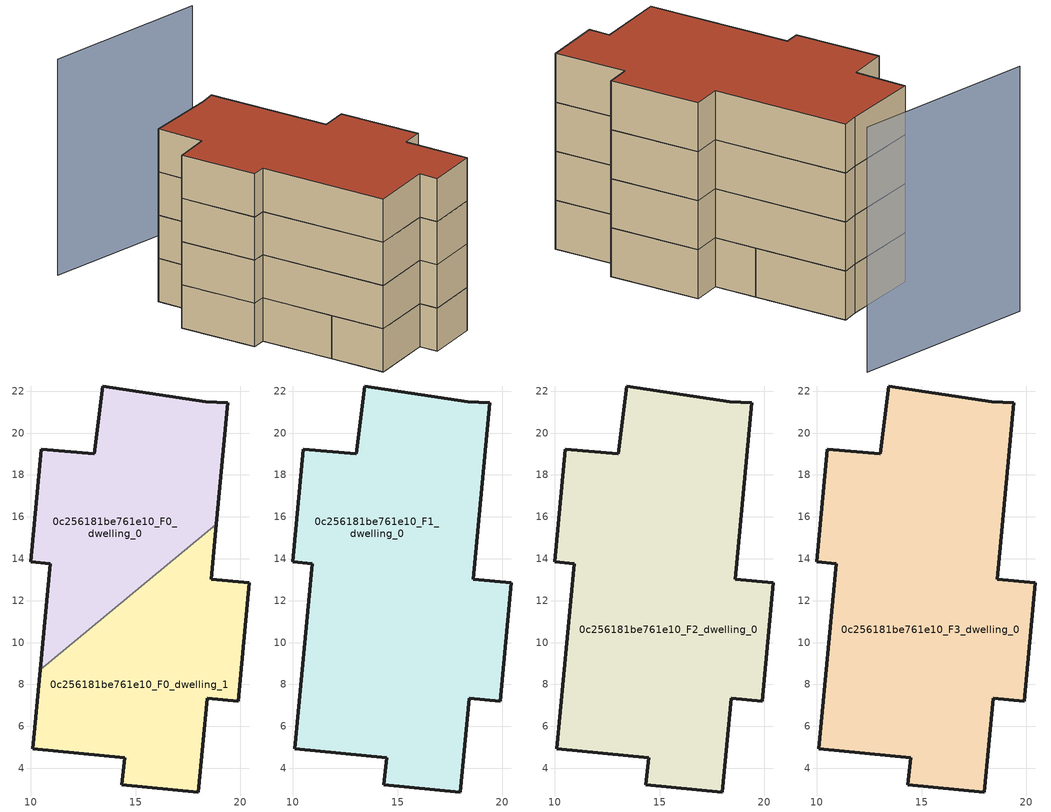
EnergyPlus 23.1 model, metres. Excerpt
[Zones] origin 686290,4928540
0c256181be761e10_F0_dwelling_0
 floor ground (EU_floor_Construction): 18.85,15.63 19.41,21.44 18.36,21.48 13.43,22.24 13.02,19 10.5,19.21 9.99,13.85 10.94,13.76 10.45,8.7 z0
 wall outside (EU_wall_Construction): 10.45,8.7 10.94,13.76 9.99,13.85 10.5,19.21 13.02,19 13.43,22.24 18.36,21.48 19.41,21.44 18.85,15.63 z0:3
 wall to 0c256181be761e10_F0_dwelling_1 (EU_wall_Construction): 18.85,15.63 10.45,8.7 z0:3
0c256181be761e10_F0_dwelling_1
 floor ground (EU_floor_Construction): 17.99,2.86 18.42,7.34 19.91,7.2 20.44,12.85 18.61,13.02 18.85,15.63 10.45,8.7 10.1,4.92 14.48,4.5 14.35,3.2 z0
 wall outside (EU_wall_Construction): 18.85,15.63 18.61,13.02 20.44,12.85 19.91,7.2 18.42,7.34 17.99,2.86 14.35,3.2 14.48,4.5 10.1,4.92 10.45,8.7 z0:3
0c256181be761e10_F1_dwelling_0
 floor to 0c256181be761e10_F0_dwelling_0 (EU_floor_Construction): 18.85,15.63 19.41,21.44 18.36,21.48 13.43,22.24 13.02,19 10.5,19.21 9.99,13.85 10.94,13.76 10.45,8.7 z3
 floor to 0c256181be761e10_F0_dwelling_1 (EU_floor_Construction): 17.99,2.86 18.42,7.34 19.91,7.2 20.44,12.85 18.61,13.02 18.85,15.63 10.45,8.7 10.1,4.92 14.48,4.5 14.35,3.2 z3
 wall outside (EU_wall_Construction): 19.91,7.2 18.42,7.34 17.99,2.86 14.35,3.2 14.48,4.5 10.1,4.92 10.94,13.76 9.99,13.85 10.5,19.21 13.02,19 13.43,22.24 18.36,21.48 19.41,21.44 18.61,13.02 20.44,12.85 19.91,7.2 z3:6
0c256181be761e10_F2_dwelling_0
 floor to 0c256181be761e10_F1_dwelling_0 (EU_floor_Construction): 17.99,2.86 18.42,7.34 19.91,7.2 20.44,12.85 18.61,13.02 19.41,21.44 18.36,21.48 13.43,22.24 13.02,19 10.5,19.21 9.99,13.85 10.94,13.76 10.1,4.92 14.48,4.5 14.35,3.2 z6
 wall outside (EU_wall_Construction): 19.91,7.2 18.42,7.34 17.99,2.86 14.35,3.2 14.48,4.5 10.1,4.92 10.94,13.76 9.99,13.85 10.5,19.21 13.02,19 13.43,22.24 18.36,21.48 19.41,21.44 18.61,13.02 20.44,12.85 19.91,7.2 z6:9
0c256181be761e10_F3_dwelling_0
 floor to 0c256181be761e10_F2_dwelling_0 (EU_floor_Construction): 17.99,2.86 18.42,7.34 19.91,7.2 20.44,12.85 18.61,13.02 19.41,21.44 18.36,21.48 13.43,22.24 13.02,19 10.5,19.21 9.99,13.85 10.94,13.76 10.1,4.92 14.48,4.5 14.35,3.2 z9
 wall outside (EU_wall_Construction): 19.91,7.2 18.42,7.34 17.99,2.86 14.35,3.2 14.48,4.5 10.1,4.92 10.94,13.76 9.99,13.85 10.5,19.21 13.02,19 13.43,22.24 18.36,21.48 19.41,21.44 18.61,13.02 20.44,12.85 19.91,7.2 z9:12
 roof outside (EU_roof_Construction): 19.41,21.44 18.61,13.02 20.44,12.85 19.91,7.2 18.42,7.34 17.99,2.86 14.35,3.2 14.48,4.5 10.1,4.92 10.94,13.76 9.99,13.85 10.5,19.21 13.02,19 13.43,22.24 18.36,21.48 z12
shading: 25.04,25.49 14.18,29.64 z0:15
[Building]
EU S2 Campaign: North Axis=0; Terrain=City; Solar Distribution=FullExterior
[Site:Location]
Bologna: Latitude=44.5; Longitude=11.25; Time Zone=1; Elevation=37
[SizingPeriod:WeatherFileDays]
AnnualSizingPeriod: Begin Month=1; Begin Day of Month=1; End Month=12; End Day of Month=31; Day of Week for Start Day=Monday; Use Weather File Daylight Saving Period=No; Use Weather File Rain and Snow Indicators=No
[MATERIAL]
EU_InternalMass_Material: Roughness=MediumRough; Thickness=0.1; Conductivity=1; Density=1800; Specific Heat=900; Thermal Absorptance=0.9; Solar Absorptance=0.7; Visible Absorptance=0.7
[MATERIAL:NOMASS] Roughness=MediumRough; Thermal Absorptance=0.9; Solar Absorptance=0.7; Visible Absorptance=0.7
Name | Thermal Resistance
EU_wall_NoMass | 0.937881
EU_roof_NoMass | 0.548572
EU_floor_NoMass | 0.71348
[CONSTRUCTION]
EU_wall_Construction: EU_wall_NoMass
EU_roof_Construction: EU_roof_NoMass
EU_floor_Construction: EU_floor_NoMass
EU_InternalMass_Construction: EU_InternalMass_Material
[ZONE] Type=1; Multiplier=1; Ceiling Height=autocalculate; Floor Area=autocalculate; Part of Total Floor Area=Yes
Name | Volume
0c256181be761e10_F0_dwelling_0 | 225.688
0c256181be761e10_F1_dwelling_0 | 451.354
0c256181be761e10_F2_dwelling_0; 0c256181be761e10_F3_dwelling_0 | 451.356
0c256181be761e10_F0_dwelling_1 | 225.667
[INTERNALMASS] Construction=EU_InternalMass_Construction
Name | Zone or ZoneList | Surface Area
0c256181be761e10_F0_dwelling_0_EU_InternalMass | 0c256181be761e10_F0_dwelling_0 | 75.2292
0c256181be761e10_F0_dwelling_1_EU_InternalMass | 0c256181be761e10_F0_dwelling_1 | 75.2225
0c256181be761e10_F1_dwelling_0_EU_InternalMass | 0c256181be761e10_F1_dwelling_0 | 150.453
0c256181be761e10_F2_dwelling_0_EU_InternalMass | 0c256181be761e10_F2_dwelling_0 | 150.453
0c256181be761e10_F3_dwelling_0_EU_InternalMass | 0c256181be761e10_F3_dwelling_0 | 150.453
[OTHEREQUIPMENT] Fuel Type=Electricity; Design Level Calculation Method=Watts/Area; Power per Zone Floor Area=1; Fraction Latent=0; Fraction Radiant=0; Fraction Lost=0; Carbon Dioxide Generation Rate=0; EndUse Subcategory=EU_Step8_InternalGains
Name | Zone or ZoneList or Space or SpaceList | Schedule
EU_Step8_InternalGain_0c256181be761e10_F0_dwelling_0_f000 | 0c256181be761e10_F0_dwelling_0 | EU_Step8_GainSchedule_0c256181be761e10_F0_dwelling_0_f000
EU_Step8_InternalGain_0c256181be761e10_F0_dwelling_1_f000 | 0c256181be761e10_F0_dwelling_1 | EU_Step8_GainSchedule_0c256181be761e10_F0_dwelling_1_f000
EU_Step8_InternalGain_0c256181be761e10_F1_dwelling_0_f000 | 0c256181be761e10_F1_dwelling_0 | EU_Step8_GainSchedule_0c256181be761e10_F1_dwelling_0_f000
EU_Step8_InternalGain_0c256181be761e10_F2_dwelling_0_f000 | 0c256181be761e10_F2_dwelling_0 | EU_Step8_GainSchedule_0c256181be761e10_F2_dwelling_0_f000
EU_Step8_InternalGain_0c256181be761e10_F3_dwelling_0_f000 | 0c256181be761e10_F3_dwelling_0 | EU_Step8_GainSchedule_0c256181be761e10_F3_dwelling_0_f000
[ZONEVENTILATION:DESIGNFLOWRATE] Schedule=EU_AlwaysOn; Design Flow Rate Calculation Method=AirChanges/Hour; Air Changes per Hour=0.687892; Ventilation Type=Natural; Fan Pressure Rise=0; Fan Total Efficiency=1; Constant Term Coefficient=1; Temperature Term Coefficient=0; Velocity Term Coefficient=0; Velocity Squared Term Coefficient=0; Minimum Indoor Temperature=-100; Maximum Indoor Temperature=100; Delta Temperature=-100; Minimum Outdoor Temperature=-100; Maximum Outdoor Temperature=100; Maximum Wind Speed=40
Name | Zone or ZoneList or Space or SpaceList
EU_ConstantAir_0c256181be761e10_F0_dwelling_0 | 0c256181be761e10_F0_dwelling_0
EU_ConstantAir_0c256181be761e10_F0_dwelling_1 | 0c256181be761e10_F0_dwelling_1
EU_ConstantAir_0c256181be761e10_F1_dwelling_0 | 0c256181be761e10_F1_dwelling_0
EU_ConstantAir_0c256181be761e10_F2_dwelling_0 | 0c256181be761e10_F2_dwelling_0
EU_ConstantAir_0c256181be761e10_F3_dwelling_0 | 0c256181be761e10_F3_dwelling_0
[HVACTEMPLATE:THERMOSTAT] Constant Heating Setpoint=20; Constant Cooling Setpoint=50
EU_HeatOnly_0c256181be761e10_F0_dwelling_0; EU_HeatOnly_0c256181be761e10_F0_dwelling_1; EU_HeatOnly_0c256181be761e10_F1_dwelling_0; EU_HeatOnly_0c256181be761e10_F2_dwelling_0; EU_HeatOnly_0c256181be761e10_F3_dwelling_0
[HVACTEMPLATE:ZONE:IDEALLOADSAIRSYSTEM] System Availability Schedule=EU_AlwaysOn; Maximum Heating Supply Air Temperature=50; Minimum Cooling Supply Air Temperature=13; Maximum Heating Supply Air Humidity Ratio=0.0156; Minimum Cooling Supply Air Humidity Ratio=0.0077; Heating Limit=NoLimit; Cooling Limit=NoLimit; Heating Availability Schedule=EU_AlwaysOn; Cooling Availability Schedule=EU_CoolingOff; Dehumidification Control Type=ConstantSensibleHeatRatio; Cooling Sensible Heat Ratio=0.7; Dehumidification Setpoint=60; Humidification Control Type=None; Humidification Setpoint=30; Outdoor Air Method=None; Outdoor Air Flow Rate per Person=0.00944; Outdoor Air Flow Rate per Zone Floor Area=0; Outdoor Air Flow Rate per Zone=0; Demand Controlled Ventilation Type=None; Outdoor Air Economizer Type=NoEconomizer; Heat Recovery Type=None; Sensible Heat Recovery Effectiveness=0.7; Latent Heat Recovery Effectiveness=0.65
Name | Template Thermostat
0c256181be761e10_F0_dwelling_0 | EU_HeatOnly_0c256181be761e10_F0_dwelling_0
0c256181be761e10_F0_dwelling_1 | EU_HeatOnly_0c256181be761e10_F0_dwelling_1
0c256181be761e10_F1_dwelling_0 | EU_HeatOnly_0c256181be761e10_F1_dwelling_0
0c256181be761e10_F2_dwelling_0 | EU_HeatOnly_0c256181be761e10_F2_dwelling_0
0c256181be761e10_F3_dwelling_0 | EU_HeatOnly_0c256181be761e10_F3_dwelling_0
[SIZING:ZONE] Zone Cooling Design Supply Air Temperature Input Method=SupplyAirTemperature; Zone Cooling Design Supply Air Temperature=13; Zone Heating Design Supply Air Temperature Input Method=SupplyAirTemperature; Zone Heating Design Supply Air Temperature=50; Zone Cooling Design Supply Air Humidity Ratio=0.008; Zone Heating Design Supply Air Humidity Ratio=0.008; Cooling Design Air Flow Method=DesignDay; Cooling Design Air Flow Rate=0; Cooling Minimum Air Flow per Zone Floor Area=0.000762; Cooling Minimum Air Flow=0; Cooling Minimum Air Flow Fraction=0.2; Heating Design Air Flow Method=DesignDay; Heating Design Air Flow Rate=0; Heating Maximum Air Flow per Zone Floor Area=0.002032; Heating Maximum Air Flow=0.141576; Heating Maximum Air Flow Fraction=0.3; Account for Dedicated Outdoor Air System=No; Dedicated Outdoor Air System Control Strategy=NeutralSupplyAir; Dedicated Outdoor Air Low Setpoint Temperature for Design=autosize; Dedicated Outdoor Air High Setpoint Temperature for Design=autosize; Zone Load Sizing Method=Sensible Load Only No Latent Load; Zone Latent Cooling Design Supply Air Humidity Ratio Input Method=HumidityRatioDifference; Zone Cooling Design Supply Air Humidity Ratio Difference=0.005; Zone Latent Heating Design Supply Air Humidity Ratio Input Method=HumidityRatioDifference; Zone Humidification Design Supply Air Humidity Ratio Difference=0.005
0c256181be761e10_F0_dwelling_0; 0c256181be761e10_F0_dwelling_1; 0c256181be761e10_F1_dwelling_0; 0c256181be761e10_F2_dwelling_0; 0c256181be761e10_F3_dwelling_0
[SCHEDULE:CONSTANT]
Name | Hourly Value
EU_AlwaysOn | 1
EU_CoolingOff | 0
[SCHEDULE:FILE] Column Number=1; Rows to Skip at Top=0; Number of Hours of Data=8760; Column Separator=Comma; Interpolate to Timestep=No; Minutes per Item=60; Adjust Schedule for Daylight Savings=Yes
Name | File
EU_Step8_GainSchedule_0c256181be761e10_F0_dwelling_0_f000 | ../../schedules/0c256181be761e10/0c256181be761e10_F0_dwelling_0_f000_gain.csv
EU_Step8_GainSchedule_0c256181be761e10_F0_dwelling_1_f000 | ../../schedules/0c256181be761e10/0c256181be761e10_F0_dwelling_1_f000_gain.csv
EU_Step8_GainSchedule_0c256181be761e10_F1_dwelling_0_f000 | ../../schedules/0c256181be761e10/0c256181be761e10_F1_dwelling_0_f000_gain.csv
EU_Step8_GainSchedule_0c256181be761e10_F2_dwelling_0_f000 | ../../schedules/0c256181be761e10/0c256181be761e10_F2_dwelling_0_f000_gain.csv
EU_Step8_GainSchedule_0c256181be761e10_F3_dwelling_0_f000 | ../../schedules/0c256181be761e10/0c256181be761e10_F3_dwelling_0_f000_gain.csv
